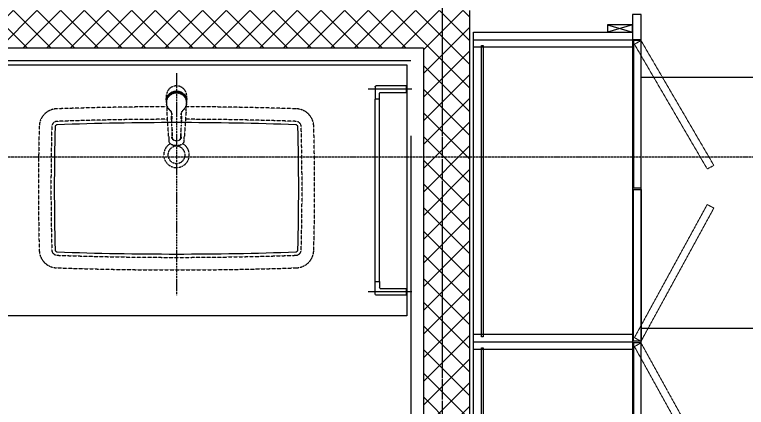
# Model space of a CAD drawing. Header units: millimetres. Extents: x 18456 to 179493, y -203649 to 469211.
# Drawn here: x 132633 to 134381, y -180873 to -179934 of the extents above; entities that cross this region are included whole.
import ezdxf

# ---------------------------------------------------------------- set-up
doc = ezdxf.new("R2010")
doc.units = ezdxf.units.MM
for name, pattern in [('X-평면도(기본형)$0$CEN', [52.5, 50, -1, 0.5, -1]), ('X-평면도(기본형)$0$CENN', [6.3, 4, -1, 0.3, -1]), ('X-평면도(기본형)$0$HID', [2.8, 1.8, -1]), ('X-평면도(기본형)$0$HID2', [7.5, 6, -1.5]), ('X-평면도(기본형)$0$HIDDENX2', [0.75, 0.5, -0.25])]:
    doc.linetypes.add(name, pattern=pattern)
for name, color, linetype, true_color in [('X-평면도(기본형)$0$40HAT', 9, 'Continuous', 0x808080), ('X-평면도(기본형)$0$CEN', 1, 'X-평면도(기본형)$0$CEN', 0xff0000), ('X-평면도(기본형)$0$DS-F-BATH', 6, 'Continuous', 0xff00ff), ('X-평면도(기본형)$0$FIN', 9, 'Continuous', 0x808080), ('X-평면도(기본형)$0$FUR', 6, 'Continuous', 0xff00ff), ('X-평면도(기본형)$0$I-FL-FUR(B)', 6, 'Continuous', 0xff00ff), ('X-평면도(기본형)$0$TIL', 5, 'Continuous', 0x0000ff), ('X-평면도(기본형)$0$UIS', 7, 'X-평면도(기본형)$0$HID2', 0x000000), ('X-평면도(기본형)$0$W2', 3, 'Continuous', 0x00ff00)]:
    doc.layers.add(name, color=color, linetype=linetype, true_color=true_color)
doc.layers.add('X-평면도(기본형)$0$F-FUR-FIX', color=6, linetype='Continuous', lineweight=9, true_color=0xff00ff)

# ---------------------------------------------------------------- blocks, each defined once
blk = doc.blocks.new('X-평면도(기본형)$0$FU1')
at = {"layer": 'X-평면도(기본형)$0$FUR', "color": 1, "linetype": 'X-평면도(기본형)$0$CENN', "true_color": 0xff0000}
blk.add_line((0, -20), (0, -550), dxfattribs=at)
at = {"layer": 'X-평면도(기본형)$0$FUR', "color": 8, "linetype": 'X-평면도(기본형)$0$HIDDENX2', "true_color": 0x808080}
for p, q in [((-3, -64.8, 36.5), (-3, -64.4, 36.5)), ((3, -64.4, 36.5), (3, -64.8, 36.5)), ((-24.5, -75, 36.5), (-24.5, -83, 36.5)), ((-24, -86.7, 36.5), (-24, -90.3, 36.5)), ((24, -90.3, 36.5), (24, -86.7, 36.5)), ((24.5, -83, 36.5), (24.5, -75, 36.5)), ((-11.6, -128.7, 36.5), (-11.7, -119.2, 36.5)), ((-11.2, -119.2, 36.5), (-11.1, -128.7, 36.5)), ((11.1, -128.7, 36.5), (11.2, -119.2, 36.5)), ((11.7, -119.2, 36.5), (11.6, -128.7, 36.5)), ((11.4, -145.5, 36.5), (11.4, -145.5, 36.5)), ((-3.1, -181, 36.5), (-3.1, -180.5, 36.5)), ((-3.1, -180.5, 36.5), (3.1, -180.5, 36.5)), ((-3.1, -181, 36.5), (3.1, -181, 36.5)), ((3.1, -181, 36.5), (3.1, -180.5, 36.5))]:
    blk.add_line(p, q, dxfattribs=at)
for centre, radius, start, end in [((8.8, -8774.9), 8674.9, 90.22525, 91.95426), ((-8.8, -8774.9), 8674.9, 88.04574, 89.77475), ((-285, -148), 43, 92.6399, 178.3861), ((285, -148), 43, 1.6139, 87.3601), ((-285, -148), 13, 92.6399, 178.3861), ((0, -8266.3), 8136.3, 90.15164, 92.01155), ((0, -8266.3), 8136.3, 87.98845, 89.84836), ((285, -148), 13, 1.6139, 87.3601), ((5116.2, -295), 5446.2, 178.4406, 181.5594), ((5116.2, -295), 5416.2, 178.4409, 181.5591), ((-5116.2, -295), 5416.2, 358.4409, 1.5591), ((-5116.2, -295), 5446.2, 358.4406, 1.5594), ((0, -215), 30.5, 119.1446, 270), ((0, -215), 30.5, 270, 60.8554), ((0, -215), 20.5, 90, 270), ((0, -215), 20.5, 270, 90), ((-285, -442), 43, 181.6139, 267.3601), ((-285, -442), 13, 181.6139, 267.3601), ((285, -442), 13, 272.6399, 358.3861), ((285, -442), 43, 272.6399, 358.3861), ((0, 7676.7), 8136.7, 267.98851, 272.01149), ((0, 7673.8), 8163.8, 267.98548, 272.01452)]:
    blk.add_arc(centre, radius, start, end, dxfattribs=at)
at = {"layer": 'X-평면도(기본형)$0$FUR'}
for centre, radius, start, end in [((0, -8267.1), 8129.1, 89.99994, 92.01074), ((0, -8267.1), 8129.1, 87.98926, 90.00006), ((5116.2, -295), 5408.2, 178.441, 181.559), ((-285, -148), 5, 92.6399, 178.3861), ((285, -148), 5, 1.6139, 87.3601), ((-5116.2, -295), 5408.2, 358.441, 1.559), ((-285, -442), 5, 181.6139, 267.3601), ((0, 7677.5), 8129.5, 267.98932, 272.01068), ((285, -442), 5, 272.6399, 358.3861)]:
    blk.add_arc(centre, radius, start, end, dxfattribs=at)
at = {"layer": 'X-평면도(기본형)$0$FUR', "color": 8, "linetype": 'X-평면도(기본형)$0$HIDDENX2', "true_color": 0x808080}
for points, weights, knots in [([(24.5, -75), (24.5, -50.3), (0, -50.3), (-24.5, -50.3), (-24.5, -75)], [1, 0.707106781187, 1, 0.707106781187, 1], [1.570796, 1.570796, 1.570796, 3.141593, 3.141593, 4.712389, 4.712389, 4.712389]), ([(-16.6, -107.8, 36.5), (-24, -100.6, 36.5), (-24, -90.3, 36.5), (-24, -66.2, 36.5), (0, -66.2, 36.5), (24, -66.2, 36.5), (24, -90.3, 36.5), (24, -100.6, 36.5), (16.6, -107.8, 36.5)], [0.853642071657, 0.849949636839, 1, 0.707106781187, 1, 0.707106781187, 1, 0.849949636839, 0.853642071657], [0.766071, 0.766071, 0.766071, 1.570796, 1.570796, 3.141593, 3.141593, 4.712389, 4.712389, 5.517114, 5.517114, 5.517114]), ([(-16.3, -107.4, 36.5), (-23.5, -100.4, 36.5), (-23.5, -90.3, 36.5), (-23.5, -66.7, 36.5), (0, -66.7, 36.5), (23.5, -66.7, 36.5), (23.5, -90.3, 36.5), (23.5, -100.4, 36.5), (16.3, -107.4, 36.5)], [0.853642071657, 0.849949636839, 1, 0.707106781187, 1, 0.707106781187, 1, 0.849949636839, 0.853642071657], [0.766071, 0.766071, 0.766071, 1.570796, 1.570796, 3.141593, 3.141593, 4.712389, 4.712389, 5.517114, 5.517114, 5.517114]), ([(-16.3, -107.4, 36.5), (-16.3, -107.4, 36.5), (-16.3, -107.4, 36.5), (-16.6, -107.8, 36.5), (-16.6, -107.8, 36.5), (-16.6, -107.8, 36.5), (-16.6, -107.8, 36.5)], [0.999993413449, 0.999996706687, 1, 0.707106781187, 1, 0.9820840783, 0.966359946849], [4.712371, 4.712371, 4.712371, 4.712389, 4.712389, 6.283185, 6.283185, 6.379269, 6.379269, 6.379269]), ([(16.6, -107.8, 36.5), (16.6, -107.8, 36.5), (16.6, -107.8, 36.5), (16.6, -107.8, 36.5), (16.3, -107.4, 36.5), (16.3, -107.4, 36.5), (16.3, -107.4, 36.5)], [0.966359947003, 0.982084078388, 1, 0.707106781187, 1, 0.999996706687, 0.999993413449], [6.187102, 6.187102, 6.187102, 6.283185, 6.283185, 7.853982, 7.853982, 7.853999, 7.853999, 7.853999]), ([(-10.9, -145.5, 36.5), (-11.4, -145.5, 36.5), (-11.4, -145.5, 36.5), (-11.4, -145.5, 36.5), (-11.4, -145.5, 36.5)], [0.999976739067, 0.707118412115, 1, 0.999999954361, 0.999999908722], [4.712451, 4.712451, 4.712451, 6.283185, 6.283185, 6.283186, 6.283186, 6.283186]), ([(-10.5, -173.1, 36.5), (-11, -173.1, 36.5), (-11, -173.1, 36.5), (-11, -173.1, 36.5), (-11, -173.1, 36.5)], [0.99997622125, 0.707118671044, 1, 0.999991616454, 0.999983233388], [4.712453, 4.712453, 4.712453, 6.283185, 6.283185, 6.28323, 6.28323, 6.28323])]:
    blk.add_rational_spline(points, weights, degree=2, knots=knots, dxfattribs=at)
for points, weights in [([(-24, -86.7, 36.5), (-24, -66.9, 36.5), (-3, -64.4, 36.5)], [1, 0.732438670357, 0.953718054817]), ([(3, -64.4, 36.5), (24, -66.9, 36.5), (24, -86.7, 36.5)], [0.953718054817, 0.732438670357, 1]), ([(-18.7, -171.5, 36.5), (-20.8, -140.9, 36.5), (-22.9, -110.4, 36.5)], [0.982090384085, 0.979407256957, 0.976780138384]), ([(-16.6, -107.8, 36.5), (-11.8, -112.5, 36.5), (-11.7, -119.2, 36.5)], [0.853642071657, 0.850007908952, 0.995302254622]), ([(-16.3, -107.4, 36.5), (-11.3, -112.2, 36.5), (-11.2, -119.2, 36.5)], [0.853642071657, 0.850007908952, 0.995302254622]), ([(-11.2, -119.2, 36.5), (-11.7, -119.2, 36.5), (-11.7, -119.2, 36.5)], [0.999981369639, 0.707116395988, 0.999999401314]), ([(11.2, -119.2, 36.5), (11.3, -112.2, 36.5), (16.3, -107.4, 36.5)], [0.995302254622, 0.850007908952, 0.853642071657]), ([(11.7, -119.2, 36.5), (11.7, -119.2, 36.5), (11.2, -119.2, 36.5)], [0.99999985159, 0.70711633009, 0.999981051206]), ([(11.7, -119.2, 36.5), (11.8, -112.5, 36.5), (16.6, -107.8, 36.5)], [0.995302254622, 0.850007908952, 0.853642071657]), ([(22.9, -110.4, 36.5), (20.8, -140.9, 36.5), (18.7, -171.5, 36.5)], [0.976780179641, 0.979407305262, 0.982090439718]), ([(-11.4, -145.5, 36.5), (-11.5, -137.1, 36.5), (-11.6, -128.7, 36.5)], [0.969722257527, 0.983727787754, 0.99942185022]), ([(-10.9, -145.5, 36.5), (-11, -137.1, 36.5), (-11.1, -128.7, 36.5)], [0.969722257526, 0.983727787794, 0.999421850312]), ([(11.1, -128.7, 36.5), (11, -137.1, 36.5), (10.9, -145.5, 36.5)], [0.999421850307, 0.9837277878, 0.969722257539]), ([(11.6, -128.7, 36.5), (11.5, -137.1, 36.5), (11.4, -145.5, 36.5)], [0.999421850299, 0.983727787784, 0.969722257518]), ([(11.4, -145.5, 36.5), (11.4, -145.5, 36.5), (10.9, -145.5, 36.5)], [0.999999821822, 0.707118405467, 0.999976930512]), ([(11, -173.1, 36.5), (11, -173.1, 36.5), (10.5, -173.1, 36.5)], [0.999999817061, 0.707118406163, 0.99997693388]), ([(-18.2, -178.6, 36.5), (-18.1, -179.9, 36.5), (-18, -181.2, 36.5)], [0.500000017234, 0.499999982766, 0.500000017234]), ([(18, -181.2, 36.5), (18.1, -179.9, 36.5), (18.2, -178.6, 36.5)], [0.500000019311, 0.499999980689, 0.500000019311])]:
    blk.add_rational_spline(points, weights, degree=2, dxfattribs=at)
for points, knots in [([(-19.6, -72.1, 36.5), (-17.4, -69.1, 36.5), (-14.4, -66.6, 36.5), (-9.3, -64.1, 36.5), (-7.5, -63.5, 36.5), (-3.8, -62.6, 36.5), (-1.9, -62.4, 36.5), (3.8, -62.4, 36.5), (7.6, -63.3, 36.5), (14.4, -66.6, 36.5), (17.4, -69.1, 36.5), (19.6, -72.1, 36.5)], [0, 0, 0, 0, 0.25, 0.25, 0.375, 0.375, 0.5, 0.5, 0.75, 0.75, 1, 1, 1, 1]), ([(3, -64.8, 36.5), (3, -64.9, 36.5), (2.9, -64.9, 36.5), (2.7, -64.9, 36.5), (2.6, -65, 36.5), (2.1, -65, 36.5), (1.9, -65, 36.5), (1.3, -65, 36.5), (1, -65, 36.5), (0.3, -65, 36.5), (0, -65, 36.5), (-0.7, -65, 36.5), (-1, -65, 36.5), (-1.6, -65, 36.5), (-1.9, -65, 36.5), (-2.4, -65, 36.5), (-2.6, -65, 36.5), (-2.8, -64.9, 36.5), (-2.9, -64.9, 36.5), (-3, -64.8, 36.5), (-3, -64.8, 36.5), (-3, -64.8, 36.5)], [0, 0, 0, 0, 0.106849, 0.106849, 0.213662, 0.213662, 0.32101, 0.32101, 0.428728, 0.428728, 0.535874, 0.535874, 0.642403, 0.642403, 0.74922, 0.74922, 0.856785, 0.856785, 0.964404, 0.964404, 1, 1, 1, 1]), ([(-22.1, -76, 36.5), (-23.1, -78.1, 36.5), (-23.9, -80.5, 36.5), (-24.3, -83.7, 36.5), (-24.4, -84.4, 36.5), (-24.5, -85.2, 36.5)], [0, 0, 0, 0, 0.758346, 0.758346, 1, 1, 1, 1]), ([(-22.1, -76.1, 36.5), (-22.1, -76.2, 36.5), (-22.8, -77.7, 36.5), (-24, -80.8, 36.5), (-24.5, -84.9, 36.5), (-24.5, -87.5, 36.5), (-24.4, -88.8, 36.5), (-24.3, -89.6, 36.5), (-24.2, -91.4, 36.5), (-24.1, -92.9, 36.5), (-24, -94, 36.5)], [0, 0, 0, 0, 0.00964, 0.277538, 0.544008, 0.678609, 0.71237, 0.746136, 0.813663, 1, 1, 1, 1]), ([(-22.1, -76.1, 36.5), (-21.8, -75.6, 36.5), (-21.5, -75, 36.5), (-21.1, -74.2, 36.5), (-21, -73.9, 36.5), (-20.9, -73.4, 36.5), (-21, -73.4, 36.5), (-21.4, -73.6, 36.5), (-21.8, -74.1, 36.5), (-22.7, -75.4, 36.5), (-23.2, -76.3, 36.5), (-23.8, -78, 36.5), (-24, -78.7, 36.5), (-24.2, -80, 36.5), (-24.4, -80.8, 36.5), (-24.4, -81.6, 36.5)], [0, 0, 0, 0, 0.0625, 0.0625, 0.125, 0.125, 0.25, 0.25, 0.5, 0.5, 0.75, 0.75, 0.875, 0.875, 1, 1, 1, 1]), ([(-24.4, -81.9, 36.5), (-24.4, -81.1, 36.5), (-24.3, -80.4, 36.5), (-24, -79.1, 36.5), (-23.9, -78.5, 36.5), (-23.3, -76.8, 36.5), (-22.9, -75.9, 36.5), (-22, -74.5, 36.5), (-21.6, -74, 36.5), (-21.1, -73.6, 36.5), (-21, -73.6, 36.5), (-21, -73.9, 36.5), (-21.1, -74, 36.5), (-21.5, -74.8, 36.5), (-21.8, -75.4, 36.5), (-22.1, -76, 36.5)], [0, 0, 0, 0, 0.125, 0.125, 0.25, 0.25, 0.5, 0.5, 0.75, 0.75, 0.875, 0.875, 0.9375, 0.9375, 1, 1, 1, 1]), ([(-24.4, -81.6, 36.5), (-24.4, -81.6, 36.5), (-24.4, -81.5, 36.5), (-24.4, -81.4, 36.5), (-24.4, -81.4, 36.5)], [0, 0, 0, 0, 0.363263, 1, 1, 1, 1]), ([(-19.6, -72.1, 36.5), (-20.1, -72.7, 36.5), (-21, -74, 36.5), (-21.7, -75.4, 36.5), (-22.1, -76.1, 36.5)], [0, 0, 0, 0, 0.500004, 1, 1, 1, 1]), ([(22.1, -76.1, 36.5), (21.7, -75.4, 36.5), (21, -74, 36.5), (20.1, -72.7, 36.5), (19.6, -72.1, 36.5)], [0, 0, 0, 0, 0.499996, 1, 1, 1, 1]), ([(24.4, -81.6, 36.5), (24.4, -80.8, 36.5), (24.2, -80, 36.5), (24, -78.7, 36.5), (23.8, -78, 36.5), (23.2, -76.3, 36.5), (22.7, -75.4, 36.5), (21.8, -74.1, 36.5), (21.4, -73.6, 36.5), (21, -73.4, 36.5), (20.9, -73.4, 36.5), (21, -73.9, 36.5), (21.1, -74.2, 36.5), (21.5, -75, 36.5), (21.8, -75.6, 36.5), (22.1, -76.1, 36.5)], [0, 0, 0, 0, 0.125, 0.125, 0.25, 0.25, 0.5, 0.5, 0.75, 0.75, 0.875, 0.875, 0.9375, 0.9375, 1, 1, 1, 1]), ([(22.1, -76, 36.5), (21.8, -75.4, 36.5), (21.5, -74.8, 36.5), (21.1, -74, 36.5), (21, -73.9, 36.5), (21, -73.6, 36.5), (21.1, -73.6, 36.5), (21.6, -74, 36.5), (22, -74.5, 36.5), (22.9, -75.9, 36.5), (23.3, -76.8, 36.5), (23.9, -78.5, 36.5), (24, -79.1, 36.5), (24.3, -80.4, 36.5), (24.4, -81.1, 36.5), (24.4, -81.9, 36.5)], [0, 0, 0, 0, 0.0625, 0.0625, 0.125, 0.125, 0.25, 0.25, 0.5, 0.5, 0.75, 0.75, 0.875, 0.875, 1, 1, 1, 1]), ([(24.5, -85.2, 36.5), (24.4, -84.4, 36.5), (24.3, -83.7, 36.5), (23.9, -80.5, 36.5), (23.1, -78.1, 36.5), (22.1, -76, 36.5)], [0, 0, 0, 0, 0.241708, 0.241708, 1, 1, 1, 1]), ([(24, -94, 36.5), (24.1, -92.9, 36.5), (24.2, -91.4, 36.5), (24.3, -89.6, 36.5), (24.4, -88.8, 36.5), (24.5, -87.5, 36.5), (24.5, -84.9, 36.5), (24, -80.8, 36.5), (22.8, -77.7, 36.5), (22.1, -76.2, 36.5), (22.1, -76.1, 36.5)], [0, 0, 0, 0, 0.186337, 0.253864, 0.28763, 0.321391, 0.455992, 0.722462, 0.99036, 1, 1, 1, 1]), ([(24.4, -81.4, 36.5), (24.4, -81.4, 36.5), (24.4, -81.5, 36.5), (24.4, -81.6, 36.5), (24.4, -81.6, 36.5)], [0, 0, 0, 0, 0.636737, 1, 1, 1, 1]), ([(-24, -94, 36.5), (-23.9, -94.5, 36.5), (-23.8, -96.7, 36.5), (-23.6, -99.7, 36.5), (-23.4, -103, 36.5), (-23.2, -106.3, 36.5), (-23, -108.7, 36.5), (-22.9, -110.4, 36.5)], [0, 0, 0, 0, 0.093675, 0.395779, 0.546834, 0.69789, 1, 1, 1, 1]), ([(22.9, -110.4, 36.5), (23, -108.7, 36.5), (23.2, -106.3, 36.5), (23.4, -103, 36.5), (23.6, -99.7, 36.5), (23.8, -96.7, 36.5), (23.9, -94.5, 36.5), (24, -94, 36.5)], [0, 0, 0, 0, 0.30211, 0.453166, 0.604221, 0.906325, 1, 1, 1, 1]), ([(-10.9, -145.5, 36.5), (-10.8, -149.9, 36.5), (-10.8, -154.2, 36.5), (-10.6, -163.4, 36.5), (-10.6, -168.2, 36.5), (-10.5, -173.1, 36.5)], [0, 0, 0, 0, 0.471221, 0.471221, 1, 1, 1, 1]), ([(10.5, -173.1, 36.5), (10.6, -168.8, 36.5), (10.6, -164.4, 36.5), (10.8, -155.3, 36.5), (10.8, -150.4, 36.5), (10.9, -145.5, 36.5)], [0, 0, 0, 0, 0.471221, 0.471221, 1, 1, 1, 1]), ([(-3.1, -181, 36.5), (-5.2, -181, 36.5), (-7.2, -180.1, 36.5), (-10.1, -177.2, 36.5), (-11, -175.2, 36.5), (-11, -173.1, 36.5)], [0, 0, 0, 0, 0.5, 0.5, 1, 1, 1, 1]), ([(-10.5, -173.1, 36.5), (-10.5, -175.1, 36.5), (-9.7, -177, 36.5), (-6.9, -179.7, 36.5), (-5, -180.5, 36.5), (-3.1, -180.5, 36.5)], [0, 0, 0, 0, 0.5, 0.5, 1, 1, 1, 1]), ([(3.1, -180.5, 36.5), (5, -180.5, 36.5), (6.9, -179.7, 36.5), (9.7, -177, 36.5), (10.5, -175.1, 36.5), (10.5, -173.1, 36.5)], [0, 0, 0, 0, 0.5, 0.5, 1, 1, 1, 1]), ([(11, -173.1, 36.5), (11, -175.2, 36.5), (10.1, -177.2, 36.5), (7.2, -180.1, 36.5), (5.2, -181, 36.5), (3.1, -181, 36.5)], [0, 0, 0, 0, 0.5, 0.5, 1, 1, 1, 1]), ([(-8.4, -191.7, 36.5), (-11, -191.4, 36.5), (-13.3, -190.1, 36.5), (-16.8, -186.2, 36.5), (-17.8, -183.7, 36.5), (-18, -181.2, 36.5)], [0, 0, 0, 0, 0.5, 0.5, 1, 1, 1, 1]), ([(18, -181.2, 36.5), (17.8, -183.7, 36.5), (16.8, -186.2, 36.5), (13.3, -190.1, 36.5), (11, -191.4, 36.5), (8.4, -191.7, 36.5)], [0, 0, 0, 0, 0.5, 0.5, 1, 1, 1, 1])]:
    blk.add_open_spline(points, degree=3, knots=knots, dxfattribs=at)
for points, degree in [([(-24.4, -81.4, 36.5), (-24.4, -81.5, 36.5), (-24.4, -81.6, 36.5), (-24.5, -81.7, 36.5)], 3), ([(-24.4, -81.6, 36.5), (-24.5, -82.2, 36.5), (-24.5, -82.7, 36.5), (-24.5, -83.5, 36.5)], 3), ([(-24.5, -83.3, 36.5), (-24.5, -82.7, 36.5), (-24.5, -82.3, 36.5), (-24.4, -81.9, 36.5)], 3), ([(-24.5, -82.9, 36.5), (-24.5, -83.1, 36.5), (-24.5, -83.3, 36.5)], 2), ([(-19.6, -72.1, 36.5), (-19.7, -72.1, 36.5), (-20, -72.1, 36.5), (-20.6, -72.5, 36.5), (-21.3, -73.3, 36.5), (-22.1, -74.3, 36.5), (-22.9, -75.6, 36.5), (-23.6, -77.2, 36.5), (-24.1, -79.1, 36.5), (-24.4, -80.6, 36.5), (-24.4, -81.4, 36.5)], 3), ([(-24.4, -81.6, 36.5), (-24.4, -81.7, 36.5), (-24.4, -81.8, 36.5), (-24.4, -81.9, 36.5)], 3), ([(-22.1, -76, 36.5), (-22.1, -76, 36.5), (-22.1, -76.1, 36.5), (-22.1, -76.1, 36.5)], 3), ([(24.4, -81.4, 36.5), (24.4, -80.6, 36.5), (24.1, -79.1, 36.5), (23.6, -77.2, 36.5), (22.9, -75.6, 36.5), (22.1, -74.3, 36.5), (21.3, -73.3, 36.5), (20.6, -72.5, 36.5), (20, -72.1, 36.5), (19.7, -72.1, 36.5), (19.6, -72.1, 36.5)], 3), ([(22.1, -76.1, 36.5), (22.1, -76.1, 36.5), (22.1, -76, 36.5), (22.1, -76, 36.5)], 3), ([(24.5, -81.7, 36.5), (24.4, -81.6, 36.5), (24.4, -81.5, 36.5), (24.4, -81.4, 36.5)], 3), ([(24.4, -81.9, 36.5), (24.4, -81.8, 36.5), (24.4, -81.7, 36.5), (24.4, -81.6, 36.5)], 3), ([(24.5, -83.5, 36.5), (24.5, -82.7, 36.5), (24.5, -82.2, 36.5), (24.4, -81.6, 36.5)], 3), ([(24.4, -81.9, 36.5), (24.5, -82.3, 36.5), (24.5, -82.7, 36.5), (24.5, -83.3, 36.5)], 3), ([(24.5, -83.3, 36.5), (24.5, -83.1, 36.5), (24.5, -82.9, 36.5)], 2), ([(-11.4, -145.5, 36.5), (-11.2, -159.3, 36.5), (-11, -173.1, 36.5)], 2), ([(11, -173.1, 36.5), (11.2, -159.3, 36.5), (11.4, -145.5, 36.5)], 2), ([(-18.7, -171.5, 36.5), (-18.5, -173.8, 36.5), (-18.3, -176.2, 36.5), (-18.2, -178.6, 36.5)], 3), ([(18.2, -178.6, 36.5), (18.3, -176.2, 36.5), (18.5, -173.8, 36.5), (18.7, -171.5, 36.5)], 3), ([(-8.4, -191.7, 36.5), (-2.8, -192.5, 36.5), (2.8, -192.5, 36.5), (8.4, -191.7, 36.5)], 3)]:
    blk.add_open_spline(points, degree=degree, dxfattribs=at)
blk = doc.blocks.new('X-평면도(기본형)$0$A$C01A306AE')
at = {"layer": 'X-평면도(기본형)$0$FUR'}
for p, q in [((16, 92), (0, 92)), ((0, 92), (0, 19)), ((2, 92), (16, 92)), ((8, 104.2), (8, 0)), ((16, 29), (16, 92)), ((484, 29), (484, 92)), ((484, 92), (500, 92)), ((498, 92), (484, 92)), ((492, 104.2), (492, 0)), ((500, 92), (500, 19)), ((32, 27), (18, 27)), ((32, 27), (468, 27)), ((32, 17), (32, 27)), ((468, 27), (482, 27)), ((468, 27), (468, 17)), ((2, 17), (32, 17)), ((32, 17), (468, 17)), ((498, 17), (468, 17))]:
    blk.add_line(p, q, dxfattribs=at)
for centre, start, end in [((2, 19), 180, 270), ((18, 29), 180, 270), ((482, 29), 270, 0), ((498, 19), 270, 0)]:
    blk.add_arc(centre, 2, start, end, dxfattribs=at)
blk = doc.blocks.new('X-평면도(기본형)$0$A$C4D747D6B')
at = {"layer": 'X-평면도(기본형)$0$F-FUR-FIX', "color": 1, "linetype": 'X-평면도(기본형)$0$HID', "ltscale": 0.5, "true_color": 0xff0000}
for points in [[(-178.2, 1281.2), (-194, 1289.8), (-20, 1588), (-4.2, 1579.4)], [(-178.2, 1196.3), (-194, 1187.7), (-20, 869.5), (-4.2, 878.1)], [(-178.2, 542.5), (-194, 551), (-20, 865.5), (-4.2, 856.9)], [(-178.2, 477.5), (-194, 469), (-20, 154.1), (-4.2, 162.6)]]:
    blk.add_lwpolyline(points, close=True, dxfattribs=at)
at = {"layer": 'X-평면도(기본형)$0$I-FL-FUR(B)', "ltscale": 3}
for p, q in [((-20, 0), (-20, 1650)), ((-20, 1650), (0, 1650)), ((0, 1650), (0, 0)), ((0, 1626), (60, 1608)), ((60, 1626), (0, 1608)), ((380, 1608), (0, 1608)), ((380, 132), (380, 1608)), ((-20, 1590), (0, 1590)), ((380, 1590), (0, 1590)), ((0, 1572), (380, 1572)), ((0, 885.5), (380, 885.5)), ((0, 867.5), (380, 867.5)), ((0, 849.5), (380, 849.5)), ((0, 168), (380, 168)), ((0, 150), (-20, 150)), ((0, 150), (380, 150)), ((0, 132), (380, 132)), ((0, 132), (60, 114)), ((60, 132), (0, 114)), ((0, 0), (-20, 0))]:
    blk.add_line(p, q, dxfattribs=at)
for points in [[(60, 1608), (0, 1608), (0, 1626), (60, 1626)], [(-2, 1235.8), (-20, 1235.8), (-20, 1588), (-2, 1588)], [(361, 1576), (357, 1576), (357, 880.5), (361, 880.5)], [(-2, 1231.8), (-20, 1231.8), (-20, 869.5), (-2, 869.5)], [(-2, 503.3), (-20, 503.3), (-20, 865.5), (-2, 865.5)], [(361, 853.5), (357, 853.5), (357, 166.1), (361, 166.1)], [(-2, 499.3), (-20, 499.3), (-20, 154.1), (-2, 154.1)], [(60, 114), (0, 114), (0, 132), (60, 132)]]:
    blk.add_lwpolyline(points, close=True, dxfattribs=at)

msp = doc.modelspace()

# ---------------------------------------------------------------- hatches: boundary and pattern name
at = {"layer": 'X-평면도(기본형)$0$40HAT'}
h = msp.add_hatch(dxfattribs=at)
h.set_pattern_fill('H3', color=256, scale=40, style=0, pattern_type=2)
h.set_pattern_definition([(315, (-605844.544, -337778.427), (28.2842712, 28.2842712), []), (45, (-605844.544, -337778.427), (-28.2842712, 28.2842712), [])])
h.paths.add_polyline_path([(130669.6, -182574.2), (130759.6, -182574.2), (130759.6, -180634.2), (132429.6, -180634.2), (132429.6, -180014.2), (133609.6, -180014.2), (133609.6, -181584.2), (133719.6, -181584.2), (133719.6, -179924.2), (132339.6, -179924.2), (132339.6, -180544.2), (130669.6, -180544.2)], flags=0)

# ---------------------------------------------------------------- linework, layer by layer
at = {"layer": 'X-평면도(기본형)$0$CEN'}
msp.add_line((133654.6, -179124.2), (133654.6, -181694.2), dxfattribs=at)
at = {"layer": 'X-평면도(기본형)$0$FIN'}
for p, q in [((133579.6, -180044.2), (132459.6, -180044.2)), ((133579.6, -180223.4), (133579.6, -181484.2))]:
    msp.add_line(p, q, dxfattribs=at)
at = {"layer": 'X-평면도(기본형)$0$FUR'}
msp.add_lwpolyline([(132469.6, -180054.2), (133569.6, -180054.2), (133569.6, -180654.2), (132469.6, -180654.2)], close=True, dxfattribs=at)
at = {"layer": 'X-평면도(기본형)$0$TIL'}
for p, q in [((135329.6, -180084.2), (134129.6, -180084.2)), ((135329.6, -180684.2), (134129.6, -180684.2))]:
    msp.add_line(p, q, dxfattribs=at)
at = {"layer": 'X-평면도(기본형)$0$UIS'}
msp.add_lwpolyline([(130614.6, -180274.2), (136519.6, -180274.2)], dxfattribs=at)
at = {"layer": 'X-평면도(기본형)$0$W2'}
for p, q in [((133719.6, -179924.2), (133719.6, -181584.2)), ((133609.6, -180014.2), (132429.6, -180014.2)), ((133609.6, -180014.2), (133609.6, -181584.2))]:
    msp.add_line(p, q, dxfattribs=at)

# ---------------------------------------------------------------- block references
msp.add_blockref('X-평면도(기본형)$0$FU1', (133019.6, -180054.2))
at = {"layer": 'X-평면도(기본형)$0$DS-F-BATH', "xscale": -1, "rotation": 270}
msp.add_blockref('X-평면도(기본형)$0$A$C01A306AE', (133477.5, -180604.2), dxfattribs=at)
at = {"layer": 'X-평면도(기본형)$0$W2', "xscale": -1}
msp.add_blockref('X-평면도(기본형)$0$A$C4D747D6B', (134109.6, -181584.2), dxfattribs=at)

doc.saveas('drawing.dxf')
